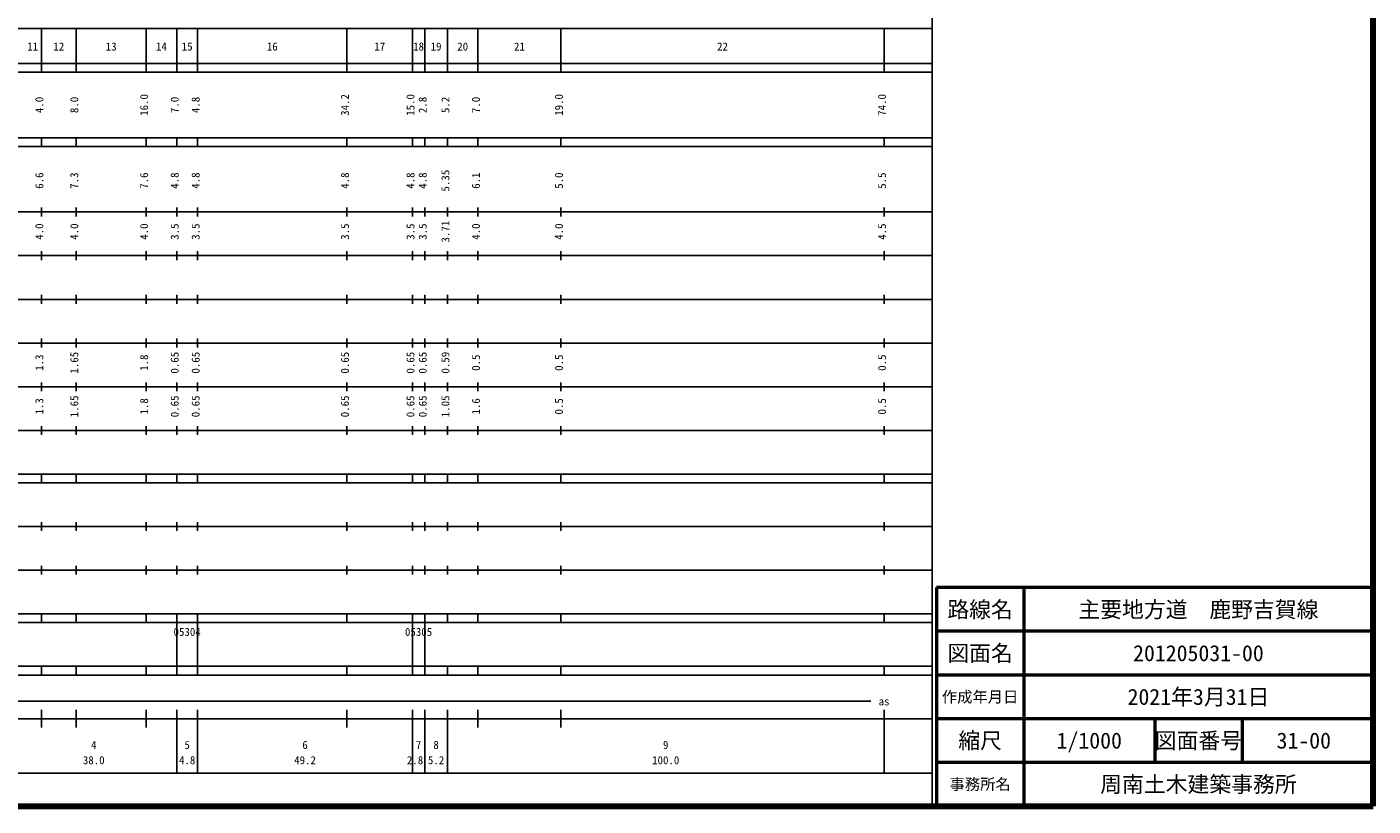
# Model space of a CAD drawing. Units: millimetres on the paper, enlarged 1000 times. Extents: x 40000 to 680000, y 20000 to 380000.
# Drawn here: x 371698 to 680000, y 20000 to 198357 of the extents above; entities that cross this region are included whole.
import ezdxf
from ezdxf.enums import TextEntityAlignment as Align

# ---------------------------------------------------------------- set-up
doc = ezdxf.new("R2010")
doc.units = ezdxf.units.MM
doc.header["$LTSCALE"] = 1000
for name, color, linetype, lineweight in [('M-TTL', 2, 'Continuous', 140), ('M-TTL-BAND', 7, 'Continuous', 25), ('M-TTL-FRAM', 2, 'Continuous', 50), ('M-TTL-LINE', 7, 'Continuous', 50)]:
    doc.layers.add(name, color=color, linetype=linetype, lineweight=lineweight)
doc.layers.add('M-TTL-TXT', color=7, linetype='Continuous')
doc.styles.add('ＭＳ ゴシック', font='')
doc.styles.get('ＭＳ ゴシック').set_extended_font_data('MS Gothic')

msp = doc.modelspace()

# ---------------------------------------------------------------- linework, layer by layer
at = {"layer": 'M-TTL'}
for p, q in [((680000, 20000), (680000, 380000)), ((40000, 20000), (680000, 20000))]:
    msp.add_line(p, q, dxfattribs=at)
at = {"layer": 'M-TTL-BAND'}
for p, q in [((579000, 20000), (579000, 370000)), ((68000, 198000), (579000, 198000)), ((375000, 188000), (375000, 198000)), ((383000, 188000), (383000, 198000)), ((399000, 188000), (399000, 198000)), ((406000, 188000), (406000, 198000)), ((410800, 188000), (410800, 198000)), ((445000, 188000), (445000, 198000)), ((460000, 188000), (460000, 198000)), ((462800, 188000), (462800, 198000)), ((468000, 188000), (468000, 198000)), ((475000, 188000), (475000, 198000)), ((494000, 188000), (494000, 198000)), ((568000, 188000), (568000, 198000)), ((40000, 190000), (579000, 190000)), ((40000, 188000), (579000, 188000)), ((40000, 173000), (579000, 173000)), ((375000, 171000), (375000, 173000)), ((383000, 171000), (383000, 173000)), ((399000, 171000), (399000, 173000)), ((406000, 171000), (406000, 173000)), ((410800, 171000), (410800, 173000)), ((445000, 171000), (445000, 173000)), ((460000, 171000), (460000, 173000)), ((462800, 171000), (462800, 173000)), ((468000, 171000), (468000, 173000)), ((475000, 171000), (475000, 173000)), ((494000, 171000), (494000, 173000)), ((568000, 171000), (568000, 173000)), ((40000, 171000), (579000, 171000)), ((40000, 156000), (579000, 156000)), ((375000, 155000), (375000, 157000)), ((383000, 155000), (383000, 157000)), ((399000, 155000), (399000, 157000)), ((406000, 155000), (406000, 157000)), ((410800, 155000), (410800, 157000)), ((445000, 155000), (445000, 157000)), ((460000, 155000), (460000, 157000)), ((462800, 155000), (462800, 157000)), ((468000, 155000), (468000, 157000)), ((475000, 155000), (475000, 157000)), ((494000, 155000), (494000, 157000)), ((568000, 155000), (568000, 157000)), ((46000, 146000), (579000, 146000)), ((375000, 145000), (375000, 147000)), ((383000, 145000), (383000, 147000)), ((399000, 145000), (399000, 147000)), ((406000, 145000), (406000, 147000)), ((410800, 145000), (410800, 147000)), ((445000, 145000), (445000, 147000)), ((460000, 145000), (460000, 147000)), ((462800, 145000), (462800, 147000)), ((468000, 145000), (468000, 147000)), ((475000, 145000), (475000, 147000)), ((494000, 145000), (494000, 147000)), ((568000, 145000), (568000, 147000)), ((52000, 136000), (579000, 136000)), ((375000, 135000), (375000, 137000)), ((383000, 135000), (383000, 137000)), ((399000, 135000), (399000, 137000)), ((406000, 135000), (406000, 137000)), ((410800, 135000), (410800, 137000)), ((445000, 135000), (445000, 137000)), ((460000, 135000), (460000, 137000)), ((462800, 135000), (462800, 137000)), ((468000, 135000), (468000, 137000)), ((475000, 135000), (475000, 137000)), ((494000, 135000), (494000, 137000)), ((568000, 135000), (568000, 137000)), ((375000, 125000), (375000, 127000)), ((383000, 125000), (383000, 127000)), ((399000, 125000), (399000, 127000)), ((406000, 125000), (406000, 127000)), ((410800, 125000), (410800, 127000)), ((445000, 125000), (445000, 127000)), ((460000, 125000), (460000, 127000)), ((462800, 125000), (462800, 127000)), ((468000, 125000), (468000, 127000)), ((475000, 125000), (475000, 127000)), ((494000, 125000), (494000, 127000)), ((568000, 125000), (568000, 127000)), ((46000, 126000), (579000, 126000)), ((52000, 116000), (579000, 116000)), ((375000, 115000), (375000, 117000)), ((383000, 115000), (383000, 117000)), ((399000, 115000), (399000, 117000)), ((406000, 115000), (406000, 117000)), ((410800, 115000), (410800, 117000)), ((445000, 115000), (445000, 117000)), ((460000, 115000), (460000, 117000)), ((462800, 115000), (462800, 117000)), ((468000, 115000), (468000, 117000)), ((475000, 115000), (475000, 117000)), ((494000, 115000), (494000, 117000)), ((568000, 115000), (568000, 117000)), ((46000, 106000), (579000, 106000)), ((375000, 105000), (375000, 107000)), ((383000, 105000), (383000, 107000)), ((399000, 105000), (399000, 107000)), ((406000, 105000), (406000, 107000)), ((410800, 105000), (410800, 107000)), ((445000, 105000), (445000, 107000)), ((460000, 105000), (460000, 107000)), ((462800, 105000), (462800, 107000)), ((468000, 105000), (468000, 107000)), ((475000, 105000), (475000, 107000)), ((494000, 105000), (494000, 107000)), ((568000, 105000), (568000, 107000)), ((40000, 96000), (579000, 96000)), ((375000, 94000), (375000, 96000)), ((383000, 94000), (383000, 96000)), ((399000, 94000), (399000, 96000)), ((406000, 94000), (406000, 96000)), ((410800, 94000), (410800, 96000)), ((445000, 94000), (445000, 96000)), ((460000, 94000), (460000, 96000)), ((462800, 94000), (462800, 96000)), ((468000, 94000), (468000, 96000)), ((475000, 94000), (475000, 96000)), ((494000, 94000), (494000, 96000)), ((568000, 94000), (568000, 96000)), ((40000, 94000), (579000, 94000)), ((49000, 84000), (579000, 84000)), ((375000, 83000), (375000, 85000)), ((383000, 83000), (383000, 85000)), ((399000, 83000), (399000, 85000)), ((406000, 83000), (406000, 85000)), ((410800, 83000), (410800, 85000)), ((445000, 83000), (445000, 85000)), ((460000, 83000), (460000, 85000)), ((462800, 83000), (462800, 85000)), ((468000, 83000), (468000, 85000)), ((475000, 83000), (475000, 85000)), ((494000, 83000), (494000, 85000)), ((568000, 83000), (568000, 85000)), ((40000, 74000), (579000, 74000)), ((375000, 73000), (375000, 75000)), ((383000, 73000), (383000, 75000)), ((399000, 73000), (399000, 75000)), ((406000, 73000), (406000, 75000)), ((410800, 73000), (410800, 75000)), ((445000, 73000), (445000, 75000)), ((460000, 73000), (460000, 75000)), ((462800, 73000), (462800, 75000)), ((468000, 73000), (468000, 75000)), ((475000, 73000), (475000, 75000)), ((494000, 73000), (494000, 75000)), ((568000, 73000), (568000, 75000)), ((40000, 64000), (579000, 64000)), ((40000, 62000), (579000, 62000)), ((375000, 62000), (375000, 64000)), ((383000, 62000), (383000, 64000)), ((399000, 62000), (399000, 64000)), ((406000, 62000), (406000, 64000)), ((406000, 52000), (406000, 62000)), ((410800, 62000), (410800, 64000)), ((410800, 52000), (410800, 62000)), ((445000, 62000), (445000, 64000)), ((460000, 62000), (460000, 64000)), ((460000, 52000), (460000, 62000)), ((462800, 62000), (462800, 64000)), ((462800, 52000), (462800, 62000)), ((468000, 62000), (468000, 64000)), ((475000, 62000), (475000, 64000)), ((494000, 62000), (494000, 64000)), ((568000, 62000), (568000, 64000)), ((40000, 52000), (579000, 52000)), ((40000, 50000), (579000, 50000)), ((375000, 50000), (375000, 52000)), ((383000, 50000), (383000, 52000)), ((399000, 50000), (399000, 52000)), ((406000, 50000), (406000, 52000)), ((410800, 50000), (410800, 52000)), ((445000, 50000), (445000, 52000)), ((460000, 50000), (460000, 52000)), ((462800, 50000), (462800, 52000)), ((468000, 50000), (468000, 52000)), ((475000, 50000), (475000, 52000)), ((494000, 50000), (494000, 52000)), ((568000, 50000), (568000, 52000)), ((71000, 44000), (565000, 44000)), ((375000, 38000), (375000, 42000)), ((383000, 38000), (383000, 42000)), ((399000, 38000), (399000, 42000)), ((406000, 27500), (406000, 42000)), ((410800, 27500), (410800, 42000)), ((445000, 38000), (445000, 42000)), ((460000, 27500), (460000, 42000)), ((462800, 27500), (462800, 42000)), ((468000, 27500), (468000, 42000)), ((475000, 38000), (475000, 42000)), ((494000, 38000), (494000, 42000)), ((568000, 27500), (568000, 42000)), ((40000, 40000), (579000, 40000)), ((68000, 27500), (579000, 27500))]:
    msp.add_line(p, q, dxfattribs=at)
at = {"layer": 'M-TTL-FRAM'}
for p, q in [((680000, 70000), (580000, 70000)), ((580000, 70000), (580000, 20000))]:
    msp.add_line(p, q, dxfattribs=at)
at = {"layer": 'M-TTL-LINE'}
for p, q in [((600000, 70000), (600000, 20000)), ((680000, 60000), (580000, 60000)), ((680000, 50000), (580000, 50000)), ((680000, 40000), (580000, 40000)), ((630000, 40000), (630000, 30000)), ((650000, 40000), (650000, 30000)), ((680000, 30000), (580000, 30000))]:
    msp.add_line(p, q, dxfattribs=at)

# ---------------------------------------------------------------- texts
at = {"layer": 'M-TTL-BAND', "style": 'ＭＳ ゴシック'}
for s, p in [('11', (373000, 192405)), ('12', (379000, 192405)), ('13', (391000, 192405)), ('14', (402500, 192405)), ('15', (408400, 192405)), ('16', (427900, 192405)), ('17', (452500, 192405)), ('18', (461400, 192405)), ('19', (465400, 192405)), ('20', (471500, 192405)), ('21', (484500, 192405)), ('22', (531000, 192405)), ('as', (568000, 42500)), ('4', (387000, 32523)), ('5', (408400, 32523)), ('6', (435400, 32523)), ('7', (461400, 32523)), ('8', (465400, 32523)), ('9', (518000, 32523)), ('38.0', (387000, 29033)), ('4.8', (408400, 29033)), ('49.2', (435400, 29033)), ('2.8', (460591, 29033)), ('5.2', (465400, 29033)), ('100.0', (518000, 29033))]:
    msp.add_text(s, height=1833, dxfattribs=at).set_placement(p, align=Align.BOTTOM_CENTER)
for s, p in [('4.0', (376000, 180500)), ('8.0', (384000, 180500)), ('16.0', (400000, 180500)), ('7.0', (407000, 180500)), ('4.8', (411800, 180500)), ('34.2', (446000, 180500)), ('15.0', (461000, 180500)), ('2.8', (463800, 180500)), ('5.2', (469000, 180500)), ('7.0', (476000, 180500)), ('19.0', (495000, 180500)), ('74.0', (569000, 180500)), ('6.6', (376000, 163174)), ('7.3', (384000, 163174)), ('7.6', (400000, 163174)), ('4.8', (407000, 163174)), ('4.8', (411800, 163174)), ('4.8', (446000, 163174)), ('4.8', (461000, 163174)), ('4.8', (463800, 163174)), ('5.35', (469000, 163174)), ('6.1', (476000, 163174)), ('5.0', (495000, 163174)), ('5.5', (569000, 163174)), ('4.0', (376000, 151500)), ('4.0', (384000, 151500)), ('4.0', (400000, 151500)), ('3.5', (407000, 151500)), ('3.5', (411800, 151500)), ('3.5', (446000, 151500)), ('3.5', (461000, 151500)), ('3.5', (463800, 151500)), ('3.71', (469000, 151500)), ('4.0', (476000, 151500)), ('4.0', (495000, 151500)), ('4.5', (569000, 151500)), ('1.65', (384000, 121500)), ('0.65', (407000, 121500)), ('0.65', (411800, 121500)), ('0.65', (446000, 121500)), ('0.65', (461000, 121500)), ('0.65', (463800, 121500)), ('0.59', (469000, 121500)), ('1.3', (376000, 121500)), ('1.8', (400000, 121500)), ('0.5', (476000, 121500)), ('0.5', (495000, 121500)), ('0.5', (569000, 121500)), ('1.3', (376000, 111500)), ('1.65', (384000, 111500)), ('1.8', (400000, 111500)), ('0.65', (407000, 111500)), ('0.65', (411800, 111500)), ('0.65', (446000, 111500)), ('0.65', (461000, 111500)), ('0.65', (463800, 111500)), ('1.05', (469000, 111500)), ('1.6', (476000, 111500)), ('0.5', (495000, 111500)), ('0.5', (569000, 111500))]:
    msp.add_text(s, height=1833, rotation=90, dxfattribs=at).set_placement(p, align=Align.BOTTOM_CENTER)
for s, p in [('05304', (405275, 58405)), ('05305', (458275, 58405))]:
    msp.add_text(s, height=1833, dxfattribs=at).set_placement(p, align=Align.BOTTOM_LEFT)
at = {"layer": 'M-TTL-TXT', "style": 'ＭＳ ゴシック'}
for s, height, p in [('路線名', 3666, (590000, 65000)), ('路線名', 3666, (590000, 65000)), ('主要地方道\u3000鹿野吉賀線', 3666, (640000, 65000)), ('図面名', 3666, (590000, 55000)), ('図面名', 3666, (590000, 55000)), ('201205031-00', 3666, (640000, 55000)), ('作成年月日', 2566, (590000, 45000)), ('作成年月日', 2566, (590000, 45000)), ('2021年3月31日', 3666, (640000, 45000)), ('縮尺', 3666, (590000, 35000)), ('縮尺', 3666, (590000, 35000)), ('1/1000', 3666, (615000, 35000)), ('図面番号', 3666, (640000, 35000)), ('図面番号', 3666, (640000, 35000)), ('31-00', 3666, (664125, 35000)), ('事務所名', 2566, (590000, 25000)), ('事務所名', 2566, (590000, 25000)), ('周南土木建築事務所', 3666, (640000, 25000))]:
    msp.add_text(s, height=height, dxfattribs=at).set_placement(p, align=Align.MIDDLE_CENTER)

doc.saveas('drawing.dxf')
